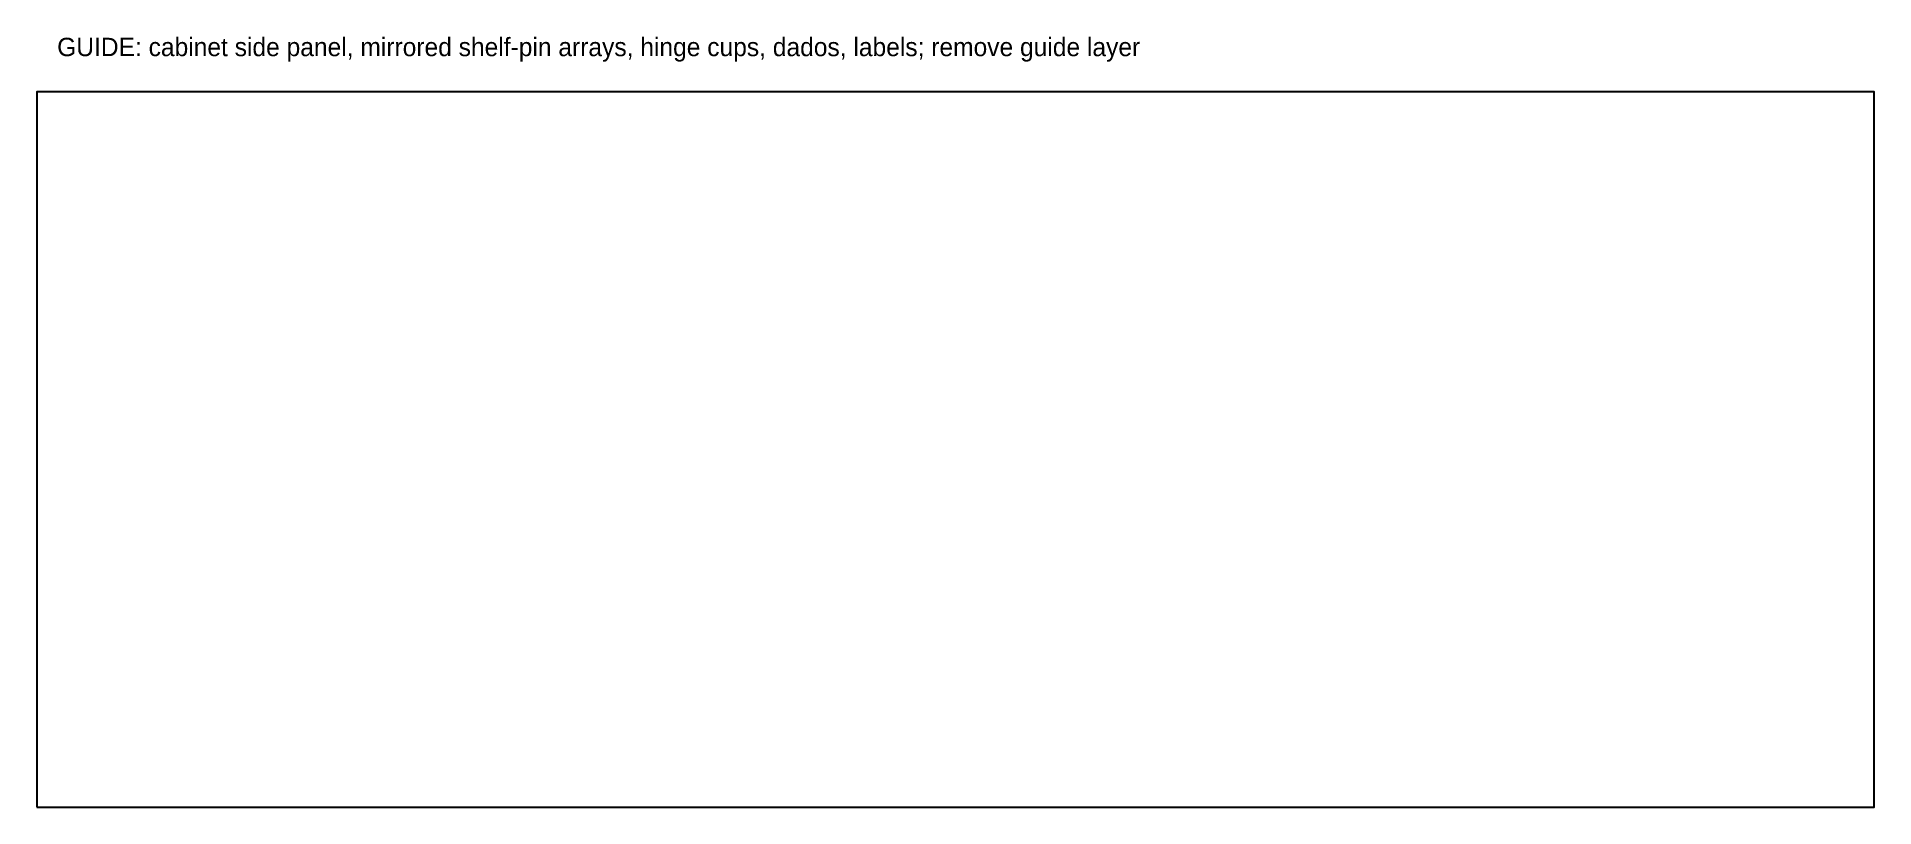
# Model space of a CAD drawing. Header units: millimetres. Extents: x 0 to 1800, y 0 to 754.
import ezdxf

# ---------------------------------------------------------------- set-up
doc = ezdxf.new("R2010")
doc.units = ezdxf.units.MM
doc.layers.add('GUIDE', color=9, linetype='CONTINUOUS')

msp = doc.modelspace()

# ---------------------------------------------------------------- linework, layer by layer
at = {"layer": 'GUIDE'}
msp.add_lwpolyline([(0, 0), (1800, 0), (1800, 700), (0, 700)], close=True, dxfattribs=at)

# ---------------------------------------------------------------- texts
msp.add_text('GUIDE: cabinet side panel, mirrored shelf-pin arrays, hinge cups, dados, labels; remove guide layer', height=18, dxfattribs=at).set_placement((20, 735))

doc.saveas('drawing.dxf')
